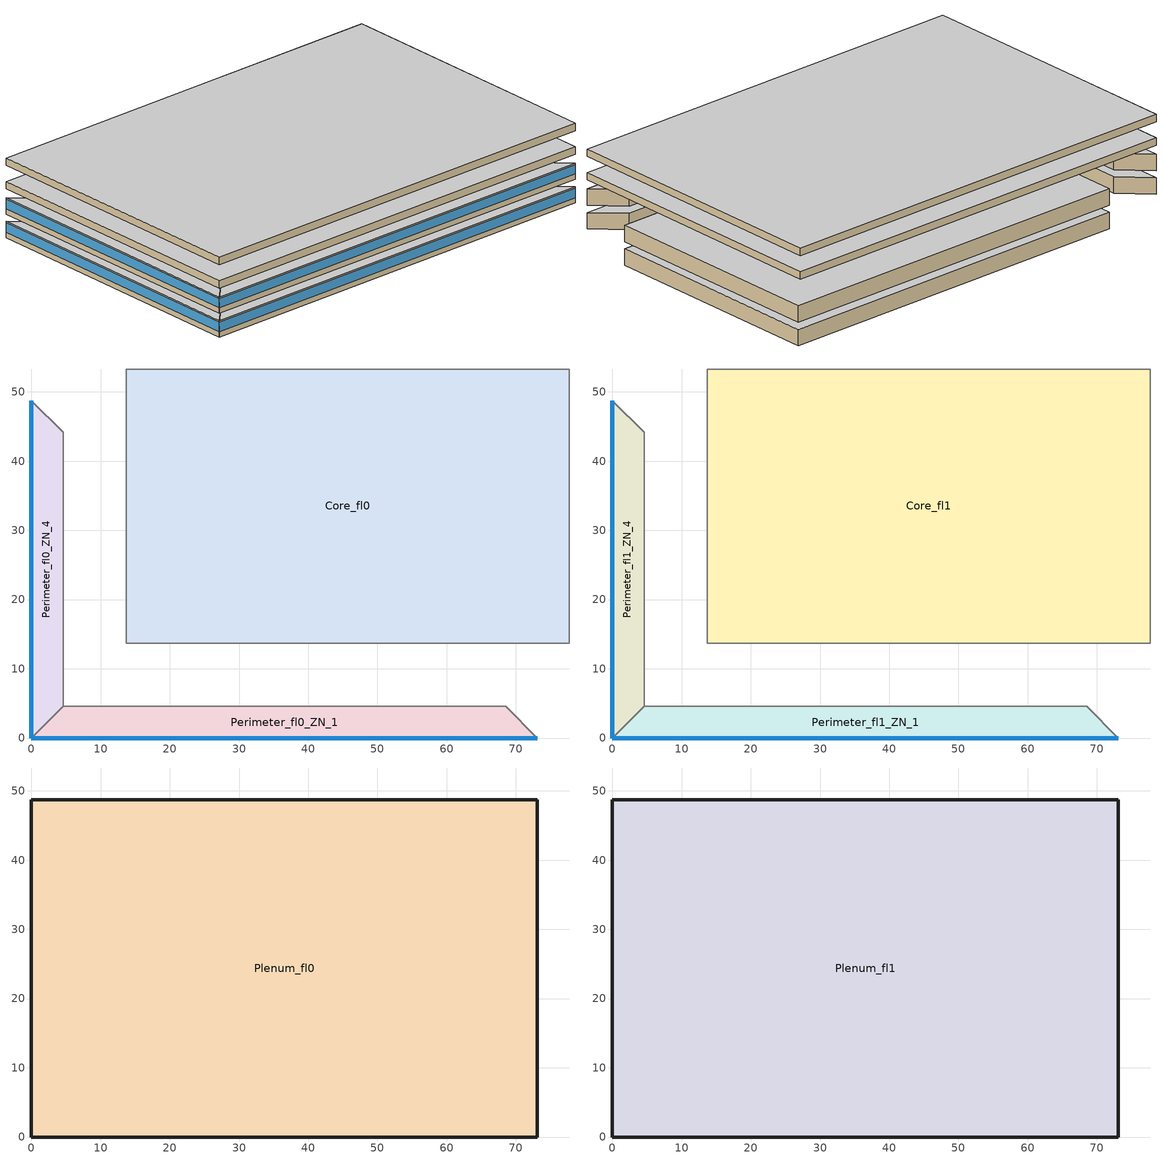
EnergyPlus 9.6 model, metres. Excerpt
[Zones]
Core_fl0
 floor adiabatic (INT-FLOOR-TOPSIDE): 77.68,53.31 77.68,13.72 13.72,13.72 13.72,53.31 z39.63
 wall to Perimeter_fl0_ZN_2 (int-walls): 77.68,13.72 77.68,53.31 z39.63:42.38
 wall to Perimeter_fl0_ZN_3 (int-walls): 77.68,53.31 13.72,53.31 z39.63:42.38
 wall to Perimeter_fl0_ZN_1 (int-walls): 13.72,13.72 77.68,13.72 z39.63:42.38
 wall to Perimeter_fl0_ZN_4 (int-walls): 13.72,53.31 13.72,13.72 z39.63:42.38
Perimeter_fl0_ZN_1
 floor adiabatic (INT-FLOOR-TOPSIDE): 68.53,4.57 73.11,0 0,0 4.57,4.57 z39.63
 wall outside (Mass Non-res Ext Wall): 0,0 73.11,0 z39.63:42.38
 wall to Perimeter_fl0_ZN_2 (int-walls): 73.11,0 68.53,4.57 z39.63:42.38
 wall to Perimeter_fl0_ZN_4 (int-walls): 4.57,4.57 0,0 z39.63:42.38
 window (Window Non-res Fixed): 0,0 73.11,0 z40.55:42.13
Perimeter_fl0_ZN_4
 floor adiabatic (INT-FLOOR-TOPSIDE): 4.57,4.57 0,0 0,48.74 4.57,44.16 z39.63
 wall outside (Mass Non-res Ext Wall): 0,48.74 0,0 z39.63:42.38
 wall to Perimeter_fl0_ZN_3 (int-walls): 4.57,44.16 0,48.74 z39.63:42.38
 window (Window Non-res Fixed): 0,48.74 0,0 z40.55:42.13
Core_fl1
 floor adiabatic (INT-FLOOR-TOPSIDE): 77.68,53.31 77.68,13.72 13.72,13.72 13.72,53.31 z43.59
 wall to Perimeter_fl1_ZN_2 (int-walls): 77.68,13.72 77.68,53.31 z43.59:46.34
 wall to Perimeter_fl1_ZN_3 (int-walls): 77.68,53.31 13.72,53.31 z43.59:46.34
 wall to Perimeter_fl1_ZN_1 (int-walls): 13.72,13.72 77.68,13.72 z43.59:46.34
 wall to Perimeter_fl1_ZN_4 (int-walls): 13.72,53.31 13.72,13.72 z43.59:46.34
Perimeter_fl1_ZN_1
 floor adiabatic (INT-FLOOR-TOPSIDE): 68.53,4.57 73.11,0 0,0 4.57,4.57 z43.59
 wall outside (Mass Non-res Ext Wall): 0,0 73.11,0 z43.59:46.34
 wall to Perimeter_fl1_ZN_2 (int-walls): 73.11,0 68.53,4.57 z43.59:46.34
 wall to Perimeter_fl1_ZN_4 (int-walls): 4.57,4.57 0,0 z43.59:46.34
 window (Window Non-res Fixed): 0,0 73.11,0 z44.51:46.09
Perimeter_fl1_ZN_4
 floor adiabatic (INT-FLOOR-TOPSIDE): 4.57,4.57 0,0 0,48.74 4.57,44.16 z43.59
 wall outside (Mass Non-res Ext Wall): 0,48.74 0,0 z43.59:46.34
 wall to Perimeter_fl1_ZN_3 (int-walls): 4.57,44.16 0,48.74 z43.59:46.34
 window (Window Non-res Fixed): 0,48.74 0,0 z44.51:46.09
Plenum_fl0
 floor to Perimeter_fl0_ZN_1 (DropCeiling): 73.11,0 0,0 4.57,4.57 68.53,4.57 z47.86
 floor to Perimeter_fl0_ZN_2 (DropCeiling): 73.11,0 68.53,4.57 68.53,44.16 73.11,48.74 z47.86
 floor to Perimeter_fl0_ZN_3 (DropCeiling): 0,48.74 73.11,48.74 68.53,44.16 4.57,44.16 z47.86
 floor to Perimeter_fl0_ZN_4 (DropCeiling): 0,0 0,48.74 4.57,44.16 4.57,4.57 z47.86
 floor to Core_fl0 (DropCeiling): 68.53,4.57 4.57,4.57 4.57,44.16 68.53,44.16 z47.86
 wall outside (Mass Non-res Ext Wall): 73.11,0 73.11,48.74 0,48.74 0,0 73.11,0 z47.86:49.08
 ceiling adiabatic (INT-FLOOR-UNDERSIDE): 73.11,48.74 0,48.74 0,0 73.11,0 z49.08
Plenum_fl1
 floor to Perimeter_fl1_ZN_1 (DropCeiling): 73.11,0 0,0 4.57,4.57 68.53,4.57 z51.83
 floor to Perimeter_fl1_ZN_2 (DropCeiling): 73.11,0 68.53,4.57 68.53,44.16 73.11,48.74 z51.83
 floor to Perimeter_fl1_ZN_3 (DropCeiling): 0,48.74 73.11,48.74 68.53,44.16 4.57,44.16 z51.83
 floor to Perimeter_fl1_ZN_4 (DropCeiling): 0,0 0,48.74 4.57,44.16 4.57,4.57 z51.83
 floor to Core_fl1 (DropCeiling): 68.53,4.57 4.57,4.57 4.57,44.16 68.53,44.16 z51.83
 wall outside (Mass Non-res Ext Wall): 73.11,0 73.11,48.74 0,48.74 0,0 73.11,0 z51.83:53.05
 ceiling adiabatic (INT-FLOOR-UNDERSIDE): 73.11,48.74 0,48.74 0,0 73.11,0 z53.05
[Building]
Ref Bldg Large Office New2004_v1.3_5.0: 0, City, 0.04, 0.2, FullInteriorAndExterior, 25, 6
[Site:GroundTemperature:BuildingSurface]
19.527, 19.502, 19.536, 19.598, 20.002, 21.64, 22.225, 22.375, 21.449, 20.121, 19.802, 19.633
[Site:Location]
USA IL-CHICAGO-OHARE: 41.77, -87.75, -6, 190
[Site:WaterMainsTemperature]
Correlation: , 9.69, 28.1
[Construction]
DropCeiling: Std AC02
INT-FLOOR-TOPSIDE: MAT-CC05 4 HW CONCRETE, CP02 CARPET PAD
INT-FLOOR-UNDERSIDE: CP02 CARPET PAD, MAT-CC05 4 HW CONCRETE
InteriorFurnishings: Std Wood 6inch
Mass Non-res Ext Wall: 1IN Stucco, 8IN Concrete HW, Mass NonRes Wall Insulation, 1/2IN Gypsum
Window Non-res Fixed: NonRes Fixed Assembly Window
int-walls: 1/2IN Gypsum, 1/2IN Gypsum
[Material]
1/2IN Gypsum: Smooth, 0.0127, 0.16, 784.9, 830, 0.9, 0.92, 0.92
1IN Stucco: Smooth, 0.0253, 0.6918, 1858, 837, 0.9, 0.92, 0.92
8IN CONCRETE HW: Rough, 0.2032, 1.311, 2240, 836.8, 0.9, 0.7, 0.7
MAT-CC05 4 HW CONCRETE: Rough, 0.1016, 1.311, 2240, 836.8, 0.9, 0.7, 0.7
Mass NonRes Wall Insulation: MediumRough, 0.0495495, 0.049, 265, 836.8, 0.9, 0.7, 0.7
Std AC02: MediumSmooth, 0.0127, 0.057, 288, 1339, 0.9, 0.7, 0.2
Std Wood 6inch: MediumSmooth, 0.15, 0.12, 540, 1210, 0.9, 0.7, 0.7
[Material:NoMass]
CP02 CARPET PAD: VeryRough, 0.2165, 0.9, 0.7, 0.8
[WindowMaterial:SimpleGlazingSystem]
NonRes Fixed Assembly Window: 3.23646, 0.39
[ElectricEquipment]
Core_fl0_PlugMisc_Equip: Core_fl0, BLDG_EQUIP_SCH, Watts/Area, , 10.76, , 0, 0.5, 0, General
Core_fl1_PlugMisc_Equip: Core_fl1, BLDG_EQUIP_SCH, Watts/Area, , 10.76, , 0, 0.5, 0, General
Perimeter_fl0_ZN_1_PlugMisc_Equip: Perimeter_fl0_ZN_1, BLDG_EQUIP_SCH, Watts/Area, , 10.76, , 0, 0.5, 0, General
Perimeter_fl1_ZN_1_PlugMisc_Equip: Perimeter_fl1_ZN_1, BLDG_EQUIP_SCH, Watts/Area, , 10.76, , 0, 0.5, 0, General
Perimeter_fl0_ZN_2_PlugMisc_Equip: Perimeter_fl0_ZN_2, BLDG_EQUIP_SCH, Watts/Area, , 10.76, , 0, 0.5, 0, General
Perimeter_fl1_ZN_2_PlugMisc_Equip: Perimeter_fl1_ZN_2, BLDG_EQUIP_SCH, Watts/Area, , 10.76, , 0, 0.5, 0, General
Perimeter_fl0_ZN_3_PlugMisc_Equip: Perimeter_fl0_ZN_3, BLDG_EQUIP_SCH, Watts/Area, , 10.76, , 0, 0.5, 0, General
Perimeter_fl1_ZN_3_PlugMisc_Equip: Perimeter_fl1_ZN_3, BLDG_EQUIP_SCH, Watts/Area, , 10.76, , 0, 0.5, 0, General
Perimeter_fl0_ZN_4_PlugMisc_Equip: Perimeter_fl0_ZN_4, BLDG_EQUIP_SCH, Watts/Area, , 10.76, , 0, 0.5, 0, General
Perimeter_fl1_ZN_4_PlugMisc_Equip: Perimeter_fl1_ZN_4, BLDG_EQUIP_SCH, Watts/Area, , 10.76, , 0, 0.5, 0, General
[Exterior:FuelEquipment]
Elevators: Electricity, BLDG_ELEVATORS, 244400, Elevators
[Exterior:Lights]
Exterior Facade Lighting: ALWAYS_ON, 51260, AstronomicalClock, Exterior Facade Lighting
[InternalMass]
Core_fl0 Internal Mass: InteriorFurnishings, Core_fl0, , 5065
Core_fl1 Internal Mass: InteriorFurnishings, Core_fl1, , 5065
Perimeter_fl0_ZN_1 Internal Mass: InteriorFurnishings, Perimeter_fl0_ZN_1, , 626.8
Perimeter_fl1_ZN_1 Internal Mass: InteriorFurnishings, Perimeter_fl1_ZN_1, , 626.8
Perimeter_fl0_ZN_2 Internal Mass: InteriorFurnishings, Perimeter_fl0_ZN_2, , 404
Perimeter_fl1_ZN_2 Internal Mass: InteriorFurnishings, Perimeter_fl1_ZN_2, , 404
Perimeter_fl0_ZN_3 Internal Mass: InteriorFurnishings, Perimeter_fl0_ZN_3, , 626.8
Perimeter_fl1_ZN_3 Internal Mass: InteriorFurnishings, Perimeter_fl1_ZN_3, , 626.8
Perimeter_fl0_ZN_4 Internal Mass: InteriorFurnishings, Perimeter_fl0_ZN_4, , 404
Perimeter_fl1_ZN_4 Internal Mass: InteriorFurnishings, Perimeter_fl1_ZN_4, , 404
[Lights]
Core_fl0_Lights: Core_fl0, BLDG_LIGHT_SCH, Watts/Area, , 10.76, , 0, 0.7, 0.2, 1, General, No
Core_fl1_Lights: Core_fl1, BLDG_LIGHT_SCH, Watts/Area, , 10.76, , 0, 0.7, 0.2, 1, General, No
Perimeter_fl0_ZN_1_Lights: Perimeter_fl0_ZN_1, BLDG_LIGHT_SCH, Watts/Area, , 10.76, , 0, 0.7, 0.2, 1, General, No
Perimeter_fl1_ZN_1_Lights: Perimeter_fl1_ZN_1, BLDG_LIGHT_SCH, Watts/Area, , 10.76, , 0, 0.7, 0.2, 1, General, No
Perimeter_fl0_ZN_2_Lights: Perimeter_fl0_ZN_2, BLDG_LIGHT_SCH, Watts/Area, , 10.76, , 0, 0.7, 0.2, 1, General, No
Perimeter_fl1_ZN_2_Lights: Perimeter_fl1_ZN_2, BLDG_LIGHT_SCH, Watts/Area, , 10.76, , 0, 0.7, 0.2, 1, General, No
Perimeter_fl0_ZN_3_Lights: Perimeter_fl0_ZN_3, BLDG_LIGHT_SCH, Watts/Area, , 10.76, , 0, 0.7, 0.2, 1, General, No
Perimeter_fl1_ZN_3_Lights: Perimeter_fl1_ZN_3, BLDG_LIGHT_SCH, Watts/Area, , 10.76, , 0, 0.7, 0.2, 1, General, No
Perimeter_fl0_ZN_4_Lights: Perimeter_fl0_ZN_4, BLDG_LIGHT_SCH, Watts/Area, , 10.76, , 0, 0.7, 0.2, 1, General, No
Perimeter_fl1_ZN_4_Lights: Perimeter_fl1_ZN_4, BLDG_LIGHT_SCH, Watts/Area, , 10.76, , 0, 0.7, 0.2, 1, General, No
[OtherEquipment]
Spawn-Zone-Core_fl0-RadiantGains: None, Core_fl0, Spawn-RadiantGains-Schedule, EquipmentLevel, 0, 0, 0, 0, 1, 0
Spawn-Zone-Core_fl1-RadiantGains: None, Core_fl1, Spawn-RadiantGains-Schedule, EquipmentLevel, 0, 0, 0, 0, 1, 0
Spawn-Zone-Perimeter_fl0_ZN_1-RadiantGains: None, Perimeter_fl0_ZN_1, Spawn-RadiantGains-Schedule, EquipmentLevel, 0, 0, 0, 0, 1, 0
Spawn-Zone-Perimeter_fl1_ZN_1-RadiantGains: None, Perimeter_fl1_ZN_1, Spawn-RadiantGains-Schedule, EquipmentLevel, 0, 0, 0, 0, 1, 0
Spawn-Zone-Perimeter_fl0_ZN_2-RadiantGains: None, Perimeter_fl0_ZN_2, Spawn-RadiantGains-Schedule, EquipmentLevel, 0, 0, 0, 0, 1, 0
Spawn-Zone-Perimeter_fl1_ZN_2-RadiantGains: None, Perimeter_fl1_ZN_2, Spawn-RadiantGains-Schedule, EquipmentLevel, 0, 0, 0, 0, 1, 0
Spawn-Zone-Perimeter_fl0_ZN_3-RadiantGains: None, Perimeter_fl0_ZN_3, Spawn-RadiantGains-Schedule, EquipmentLevel, 0, 0, 0, 0, 1, 0
Spawn-Zone-Perimeter_fl1_ZN_3-RadiantGains: None, Perimeter_fl1_ZN_3, Spawn-RadiantGains-Schedule, EquipmentLevel, 0, 0, 0, 0, 1, 0
Spawn-Zone-Perimeter_fl0_ZN_4-RadiantGains: None, Perimeter_fl0_ZN_4, Spawn-RadiantGains-Schedule, EquipmentLevel, 0, 0, 0, 0, 1, 0
Spawn-Zone-Perimeter_fl1_ZN_4-RadiantGains: None, Perimeter_fl1_ZN_4, Spawn-RadiantGains-Schedule, EquipmentLevel, 0, 0, 0, 0, 1, 0
Spawn-Zone-Plenum_fl0-RadiantGains: None, Plenum_fl0, Spawn-RadiantGains-Schedule, EquipmentLevel, 0, 0, 0, 0, 1, 0
Spawn-Zone-Plenum_fl1-RadiantGains: None, Plenum_fl1, Spawn-RadiantGains-Schedule, EquipmentLevel, 0, 0, 0, 0, 1, 0
[People]
Core_fl0 People: Core_fl0, BLDG_OCC_SCH, Area/Person, , , 18.58, 0.3, Autocalculate, ACTIVITY_SCH, , No, ZoneAveraged, , WORK_EFF_SCH, ClothingInsulationSchedule, , CLOTHING_SCH, AIR_VELO_SCH, Fanger
Core_fl1 People: Core_fl1, BLDG_OCC_SCH, Area/Person, , , 18.58, 0.3, Autocalculate, ACTIVITY_SCH, , No, ZoneAveraged, , WORK_EFF_SCH, ClothingInsulationSchedule, , CLOTHING_SCH, AIR_VELO_SCH, Fanger
Perimeter_fl0_ZN_1 People: Perimeter_fl0_ZN_1, BLDG_OCC_SCH, Area/Person, , , 18.58, 0.3, Autocalculate, ACTIVITY_SCH, , No, ZoneAveraged, , WORK_EFF_SCH, ClothingInsulationSchedule, , CLOTHING_SCH, AIR_VELO_SCH, Fanger
Perimeter_fl1_ZN_1 People: Perimeter_fl1_ZN_1, BLDG_OCC_SCH, Area/Person, , , 18.58, 0.3, Autocalculate, ACTIVITY_SCH, , No, ZoneAveraged, , WORK_EFF_SCH, ClothingInsulationSchedule, , CLOTHING_SCH, AIR_VELO_SCH, Fanger
Perimeter_fl0_ZN_2 People: Perimeter_fl0_ZN_2, BLDG_OCC_SCH, Area/Person, , , 18.58, 0.3, Autocalculate, ACTIVITY_SCH, , No, ZoneAveraged, , WORK_EFF_SCH, ClothingInsulationSchedule, , CLOTHING_SCH, AIR_VELO_SCH, Fanger
Perimeter_fl1_ZN_2 People: Perimeter_fl1_ZN_2, BLDG_OCC_SCH, Area/Person, , , 18.58, 0.3, Autocalculate, ACTIVITY_SCH, , No, ZoneAveraged, , WORK_EFF_SCH, ClothingInsulationSchedule, , CLOTHING_SCH, AIR_VELO_SCH, Fanger
Perimeter_fl0_ZN_3 People: Perimeter_fl0_ZN_3, BLDG_OCC_SCH, Area/Person, , , 18.58, 0.3, Autocalculate, ACTIVITY_SCH, , No, ZoneAveraged, , WORK_EFF_SCH, ClothingInsulationSchedule, , CLOTHING_SCH, AIR_VELO_SCH, Fanger
Perimeter_fl1_ZN_3 People: Perimeter_fl1_ZN_3, BLDG_OCC_SCH, Area/Person, , , 18.58, 0.3, Autocalculate, ACTIVITY_SCH, , No, ZoneAveraged, , WORK_EFF_SCH, ClothingInsulationSchedule, , CLOTHING_SCH, AIR_VELO_SCH, Fanger
Perimeter_fl0_ZN_4 People: Perimeter_fl0_ZN_4, BLDG_OCC_SCH, Area/Person, , , 18.58, 0.3, Autocalculate, ACTIVITY_SCH, , No, ZoneAveraged, , WORK_EFF_SCH, ClothingInsulationSchedule, , CLOTHING_SCH, AIR_VELO_SCH, Fanger
Perimeter_fl1_ZN_4 People: Perimeter_fl1_ZN_4, BLDG_OCC_SCH, Area/Person, , , 18.58, 0.3, Autocalculate, ACTIVITY_SCH, , No, ZoneAveraged, , WORK_EFF_SCH, ClothingInsulationSchedule, , CLOTHING_SCH, AIR_VELO_SCH, Fanger
[UtilityCost:Charge:Block]
AnnualDemandBaseCharge: PSI_LLF_LowLoadFactorService, totalEnergy, Annual, EnergyCharges, , TotalDemand, 190, 0, 110, 0.051773, remaining, 0.046965
AnnualEnergyCharge: PSI_CS_CommercialElectricService, totalEnergy, Annual, EnergyCharges, , , 300, 0.082409, 700, 0.072873, 1500, 0.061696, remaining, 0.041179
AnnualEnergyCharge: PSI_LLF_LowLoadFactorService, totalEnergy, Annual, EnergyCharges, , , 300, 0.108222, 700, 0.087021, 1500, 0.07842, remaining, 0.05832
[UtilityCost:Charge:Simple]
CleanCoalRiderEnergyCharge: PSI_CS_CommercialElectricService, totalEnergy, Annual, EnergyCharges, 0.000807
CleanCoalRiderEnergyCharge: PSI_LLF_LowLoadFactorService, totalEnergy, Annual, EnergyCharges, 0.000833
DSMRiderAdjustEnergyCharge: PSI_CS_CommercialElectricService, totalEnergy, Annual, EnergyCharges, 0.000021
DSMRiderAdjustEnergyCharge: PSI_LLF_LowLoadFactorService, totalEnergy, Annual, EnergyCharges, -0.00037
FuelCostAdjustEnergyCharge: PSI_CS_CommercialElectricService, totalEnergy, Annual, EnergyCharges, 0.002028
FuelCostAdjustEnergyCharge: PSI_LLF_LowLoadFactorService, totalEnergy, Annual, EnergyCharges, 0.002028
MidwestISOAdjustEnergyCharge: PSI_CS_CommercialElectricService, totalEnergy, Annual, EnergyCharges, -0.000203
MidwestISOAdjustEnergyCharge: PSI_LLF_LowLoadFactorService, totalEnergy, Annual, EnergyCharges, -0.000216
MonthlyRateGasCharge: IN_EIAMonthlyRateGas, totalEnergy, Annual, EnergyCharges, IN_MonthlyGasRates
PurchPowerTrackerAdjustEnergyCharge: PSI_CS_CommercialElectricService, totalEnergy, Annual, EnergyCharges, 0.000034
PurchPowerTrackerAdjustEnergyCharge: PSI_LLF_LowLoadFactorService, totalEnergy, Annual, EnergyCharges, -3.1e-05
QualPollutionControlAdjustEnergyCharge: PSI_CS_CommercialElectricService, totalEnergy, Annual, EnergyCharges, 0.000536
QualPollutionControlAdjustEnergyCharge: PSI_LLF_LowLoadFactorService, totalEnergy, Annual, EnergyCharges, 0.000536
SoxNoxRiderAdjustEnergyCharge: PSI_CS_CommercialElectricService, totalEnergy, Annual, EnergyCharges, 0.001127
SoxNoxRiderAdjustEnergyCharge: PSI_LLF_LowLoadFactorService, totalEnergy, Annual, EnergyCharges, 0.001127
TaxofEightPercent: IN_EIAMonthlyRateGas, SubTotal, Annual, Taxes, 0.08
TaxofeightPercent: PSI_CS_CommercialElectricService, SubTotal, Annual, Taxes, 0.08
TaxofeightPercent: PSI_LLF_LowLoadFactorService, SubTotal, Annual, Taxes, 0.08
[UtilityCost:Qualify]
MaxDemand75kw: PSI_CS_CommercialElectricService, TotalDemand, Maximum, 75, Annual, Count, 1
MinDemand75kw: PSI_LLF_LowLoadFactorService, TotalDemand, Minimum, 75, Annual, Count, 12
[UtilityCost:Tariff]
IN_EIAMonthlyRateGas: NaturalGas:Facility, MCF, , , , , , , 0, , , , Comm Gas
PSI_CS_CommercialElectricService: Electricity:Facility, kWh, , , , , , , 9.4, , , , Comm Elect
PSI_LLF_LowLoadFactorService: Electricity:Facility, kWh, , , , , , HalfHour, 15, , , , Comm Elect
[UtilityCost:Variable]
IN_MonthlyGasRates: IN_EIAMonthlyRateGas, Currency, 8.22, 7.51, 8.97, 9.01, 9.16, 10.44, 10.32, 10.13, 9.2, 8.18, 7.83, 7.63
[Zone]
Core_fl0: 0, 4.573, 4.573, 0, 1, 1, , , Autocalculate, , , Yes
Core_fl1: 0, 4.573, 4.573, 3.9632, 1, 1, , , Autocalculate, , , Yes
Perimeter_fl0_ZN_1; Perimeter_fl0_ZN_4: 0, 0, 0, 0, 1, 1, , , Autocalculate, , , Yes
Perimeter_fl1_ZN_1; Perimeter_fl1_ZN_4: 0, 0, 0, 3.9632, 1, 1, , , Autocalculate, , , Yes
Perimeter_fl0_ZN_2: 0, 68.53, 0, 0, 1, 1, , , Autocalculate, , , Yes
Perimeter_fl1_ZN_2: 0, 68.53, 0, 3.9632, 1, 1, , , Autocalculate, , , Yes
Perimeter_fl0_ZN_3: 0, 0, 44.16, 0, 1, 1, , , Autocalculate, , , Yes
Perimeter_fl1_ZN_3: 0, 0, 44.16, 3.9632, 1, 1, , , Autocalculate, , , Yes
Plenum_fl0: 0, 0, 0, 2.744, 1, 1, , , Autocalculate, , , No
Plenum_fl1: 0, 0, 0, 6.7072, 1, 1, , , Autocalculate, , , No
[Schedule:Compact]
ACTIVITY_SCH: Any Number, Through: 12/31, For: AllDays, Until: 24:00, 120
AIR_VELO_SCH: Any Number, Through: 12/31, For: AllDays, Until: 24:00, 0.2
ALWAYS_ON: On/Off, Through: 12/31, For: AllDays, Until: 24:00, 1
BLDG_ELEVATORS: Fraction, Through: 12/31, For: AllDays, Until: 04:00, 0.05, Until: 05:00, 0.1, Until: 06:00, 0.2, Until: 07:00, 0.4, Until: 09:00, 0.5, Until: 10:00, 0.35, Until: 16:00, 0.15, Until: 17:00, 0.35, Until: 19:00, 0.5, Until: 21:00, 0.4, Until: 22:00, 0.3, Until: 23:00, 0.2, Until: 24:00, 0.1
BLDG_EQUIP_SCH: Fraction, Through: 12/31, For: Weekdays, Until: 08:00, 0.4, Until: 12:00, 0.9, Until: 13:00, 0.8, Until: 17:00, 0.9, Until: 18:00, 0.8, Until: 20:00, 0.6, Until: 22:00, 0.5, Until: 24:00, 0.4, For: Saturday, Until: 06:00, 0.3, Until: 08:00, 0.4, Until: 14:00, 0.5, Until: 17:00, 0.35, Until: 24:00, 0.3, For: SummerDesignDay, Until: 24:00, 1, For: WinterDesignDay, Until: 24:00, 0, For: AllOtherDays, Until: 24:00, 0.3
BLDG_LIGHT_SCH: Fraction, Through: 12/31, For: Weekdays, Until: 05:00, 0.05, Until: 07:00, 0.1, Until: 08:00, 0.3, Until: 17:00, 0.9, Until: 18:00, 0.7, Until: 20:00, 0.5, Until: 22:00, 0.3, Until: 23:00, 0.1, Until: 24:00, 0.05, For: Saturday, Until: 06:00, 0.05, Until: 08:00, 0.1, Until: 14:00, 0.5, Until: 17:00, 0.15, Until: 24:00, 0.05, For: SummerDesignDay, Until: 24:00, 1, For: WinterDesignDay, Until: 24:00, 0, For: AllOtherDays, Until: 24:00, 0.05
BLDG_OCC_SCH: Fraction, Through: 12/31, For: SummerDesignDay, Until: 06:00, 0, Until: 22:00, 1, Until: 24:00, 0.05, For: Weekdays, Until: 06:00, 0, Until: 07:00, 0.1, Until: 08:00, 0.2, Until: 12:00, 0.95, Until: 13:00, 0.5, Until: 17:00, 0.95, Until: 18:00, 0.7, Until: 20:00, 0.4, Until: 22:00, 0.1, Until: 24:00, 0.05, For: Saturday, Until: 06:00, 0, Until: 08:00, 0.1, Until: 14:00, 0.5, Until: 17:00, 0.1, Until: 24:00, 0, For: AllOtherDays, Until: 24:00, 0
CLOTHING_SCH: Any Number, Through: 04/30, For: AllDays, Until: 24:00, 1, Through: 09/30, For: AllDays, Until: 24:00, 0.5, Through: 12/31, For: AllDays, Until: 24:00, 1
WORK_EFF_SCH: Fraction, Through: 12/31, For: AllDays, Until: 24:00, 0
[Schedule:Constant]
Spawn-RadiantGains-Schedule: 1
